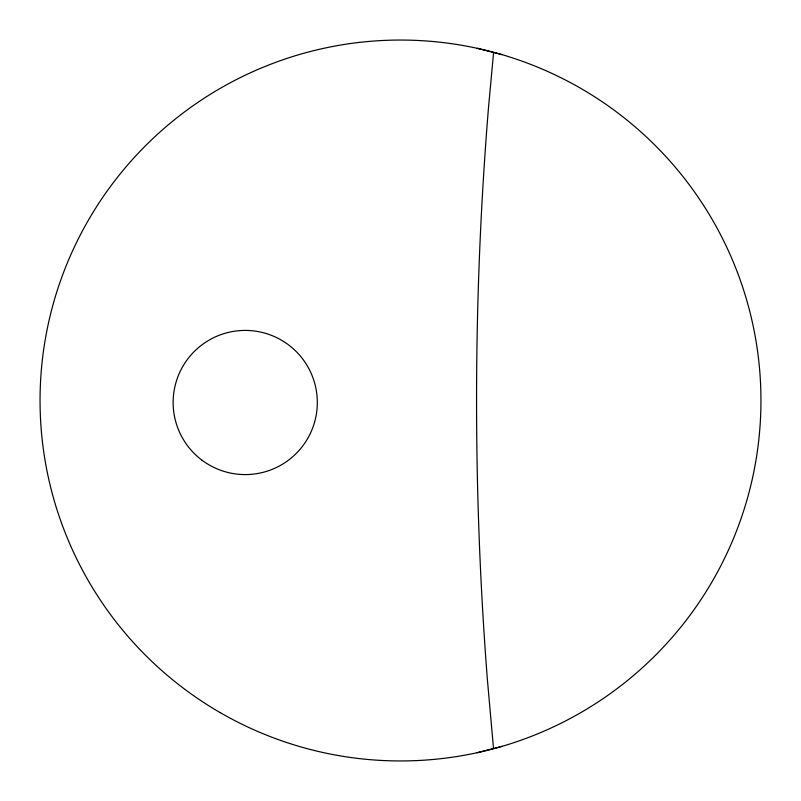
<?xml version="1.0" encoding="UTF-8"?>
<svg xmlns="http://www.w3.org/2000/svg" width="801" height="801" viewBox="0 0 801 801"><rect width="100%" height="100%" fill="white"/><g stroke="black" fill="none" stroke-linecap="round" stroke-linejoin="round"><path stroke-width="1.2" d="M493.596 52.496L488.36 109.126A3604.5 3604.5 0 0 0 487.318 678.797L493.516 748.524M477.116 752.71L502.047 746.352M477.116 48.29L502.047 54.648M220.275 712.66A360.45 360.45 0 0 0 760.95 400.5A360.45 360.45 0 0 0 220.275 88.34A360.45 360.45 0 0 0 220.275 712.66M202.172 460.325A72.09 72.09 0 0 0 316.826 410.873A72.09 72.09 0 0 0 216.671 336.31A72.09 72.09 0 0 0 202.172 460.325"/></g></svg>
